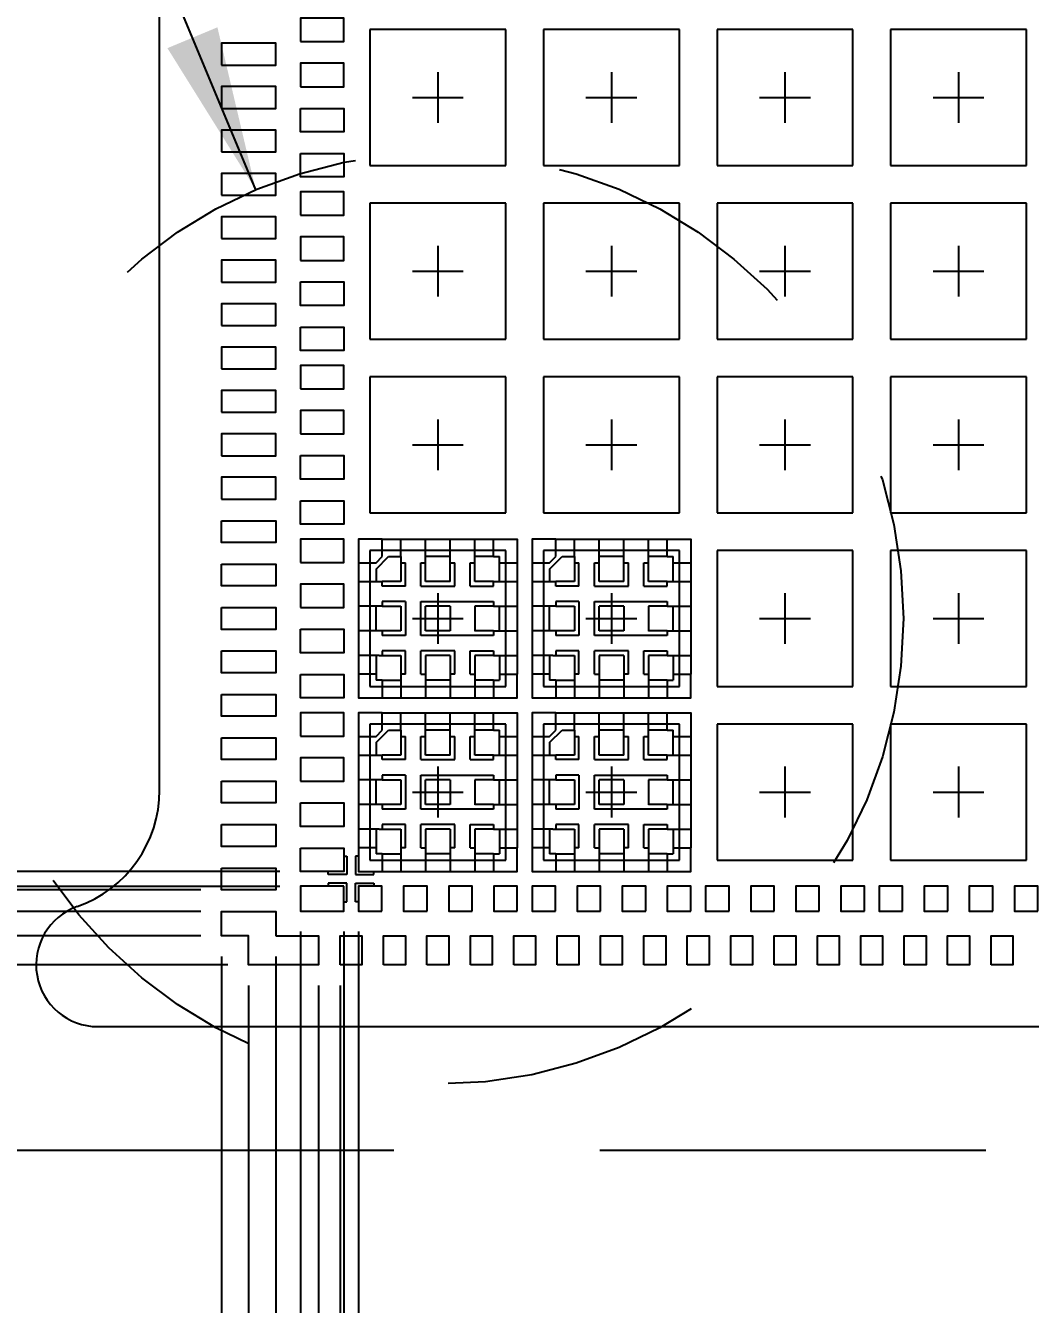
# Model space of a CAD drawing. Header units: millimetres. Extents: x 404.27 to 412.54, y 108.25 to 113.93.
# Drawn here: x 405.594 to 406.082, y 109.043 to 109.664 of the extents above; entities that cross this region are included whole.
import ezdxf

# ---------------------------------------------------------------- set-up
doc = ezdxf.new("R2010")
doc.units = ezdxf.units.MM
doc.header["$LTSCALE"] = 0.5
doc.header["$PDMODE"] = 98
for name, pattern in [('CENTER', [50.8, 31.75, -6.35, 6.35, -6.35]), ('HIDDEN', [0.375, 0.25, -0.125]), ('PHANTOM2', [31.75, 15.875, -3.175, 3.175, -3.175, 3.175, -3.175])]:
    doc.linetypes.add(name, pattern=pattern)
for name, color, linetype in [('1', 7, 'Continuous'), ('1D', 4, 'Continuous'), ('BTM', 7, 'HIDDEN'), ('Center', 2, 'CENTER'), ('DIMENSION', 3, 'Continuous'), ('PKG', 1, 'PHANTOM2')]:
    doc.layers.add(name, color=color, linetype=linetype)
doc.styles.add('SIMPLEX', font='simplex.shx')
doc.dimstyles.new('Standard2', dxfattribs={"dimtxt": 0.06, "dimasz": 0.08, "dimexe": 0.01, "dimexo": 0.01, "dimgap": 0.027, "dimtad": 1, "dimdec": 3, "dimlfac": 16.666667, "dimrnd": 5e-05, "dimzin": 1, "dimtxsty": 'SIMPLEX', "dimcen": 0.1905, "dimclrd": 256, "dimclre": 256, "dimclrt": 256, "dimazin": 3, "dimtp": 0.03, "dimtm": 0.05, "dimtfac": 0.8, "dimtdec": 3, "dimtmove": 0, "dimatfit": 3, "dimfxl": 0.05, "dimtzin": 4, "dimlwd": -1, "dimlwe": -1})
doc.dimstyles.new('Standard4', dxfattribs={"dimtxt": 0.08, "dimasz": 0.08, "dimexe": 0.015, "dimexo": 0.015, "dimgap": 0.027, "dimtad": 1, "dimdec": 3, "dimlfac": 0.5, "dimrnd": 0.0005, "dimzin": 1, "dimtxsty": 'SIMPLEX', "dimcen": 0.1905, "dimclrd": 256, "dimclre": 256, "dimclrt": 256, "dimazin": 3, "dimtp": 0.03, "dimtm": 0.05, "dimtfac": 0.8, "dimtdec": 3, "dimtmove": 0, "dimatfit": 3, "dimfxl": 0.05, "dimtzin": 4, "dimlwd": -1, "dimlwe": -1})

# ---------------------------------------------------------------- blocks, each defined once
blk = doc.blocks.new('*D18')
at = {"layer": '1D', "ltscale": 0.1, "transparency": 16777216}
blk.add_line((405.51064, 109.45065), (405.10676, 109.45065), dxfattribs=at)
at = {"layer": 'Defpoints', "color": 0, "ltscale": 0.1, "transparency": 16777216}
for p in [(407.43764, 111.01964), (405.10676, 109.45065), (405.52064, 109.45065)]:
    blk.add_point(p, dxfattribs=at)
at = {"layer": '1D', "ltscale": 0.1, "transparency": 16777216, "insert": (404.93691, 109.45065), "char_height": 0.06, "attachment_point": 5, "style": 'SIMPLEX'}
blk.add_mtext('\\A1;26.150', dxfattribs=at)
blk = doc.blocks.new('*D42')
at = {"layer": 'Defpoints', "color": 0, "ltscale": 0.1, "transparency": 16777216}
for p in [(407.43764, 111.01964), (405.70184, 109.20764), (405.10676, 108.95879)]:
    blk.add_point(p, dxfattribs=at)
at = {"layer": 'DIMENSION', "ltscale": 0.1, "transparency": 16777216}
for p, q in [((405.42676, 109.20764), (405.26676, 108.95879)), ((405.69184, 109.20764), (405.42676, 109.20764)), ((405.26676, 108.95879), (405.10676, 108.95879))]:
    blk.add_line(p, q, dxfattribs=at)
at = {"layer": 'DIMENSION', "ltscale": 0.1, "transparency": 16777216, "insert": (404.93119, 108.95879), "char_height": 0.06, "attachment_point": 5, "style": 'SIMPLEX'}
blk.add_mtext('\\A1;30.200', dxfattribs=at)
blk = doc.blocks.new('*D43')
at = {"layer": '1D', "ltscale": 0.1, "transparency": 16777216}
for p, q in [((405.42494, 109.11764), (405.26676, 108.88041)), ((405.57494, 109.11764), (405.42494, 109.11764)), ((405.26676, 108.88041), (405.10676, 108.88041))]:
    blk.add_line(p, q, dxfattribs=at)
at = {"layer": 'Defpoints', "color": 0, "ltscale": 0.1, "transparency": 16777216}
for p in [(407.43764, 111.01964), (405.58494, 109.11764), (405.10676, 108.88041)]:
    blk.add_point(p, dxfattribs=at)
at = {"layer": '1D', "ltscale": 0.1, "transparency": 16777216, "insert": (404.77119, 108.88041), "char_height": 0.06, "attachment_point": 5, "style": 'SIMPLEX'}
blk.add_mtext('\\A1;31.700%%P0.300', dxfattribs=at)
blk = doc.blocks.new('*D44')
at = {"layer": '1D', "ltscale": 0.1, "transparency": 16777216}
for p, q in [((405.42676, 109.03364), (405.26676, 108.80368)), ((406.36864, 109.03364), (405.42676, 109.03364)), ((405.26676, 108.80368), (405.10676, 108.80368))]:
    blk.add_line(p, q, dxfattribs=at)
at = {"layer": 'Defpoints', "color": 0, "ltscale": 0.1, "transparency": 16777216}
for p in [(407.43764, 111.01964), (406.37864, 109.03364), (405.10676, 108.80368)]:
    blk.add_point(p, dxfattribs=at)
at = {"layer": '1D', "ltscale": 0.1, "transparency": 16777216, "insert": (404.93691, 108.80368), "char_height": 0.06, "attachment_point": 5, "style": 'SIMPLEX'}
blk.add_mtext('\\A1;33.100', dxfattribs=at)
blk = doc.blocks.new('*D45')
at = {"layer": 'Defpoints', "color": 0, "ltscale": 0.1, "transparency": 16777216}
for p in [(407.43764, 111.01964), (405.68864, 109.22174), (405.46603, 108.55924)]:
    blk.add_point(p, dxfattribs=at)
at = {"layer": 'DIMENSION', "ltscale": 0.1, "transparency": 16777216}
for p, q in [((405.68864, 109.21174), (405.68864, 108.87924)), ((405.68864, 108.87924), (405.46603, 108.71924)), ((405.46603, 108.71924), (405.46603, 108.55924))]:
    blk.add_line(p, q, dxfattribs=at)
at = {"layer": 'DIMENSION', "ltscale": 0.1, "transparency": 16777216, "insert": (405.46603, 108.38938), "char_height": 0.06, "attachment_point": 5, "rotation": 90, "style": 'SIMPLEX'}
blk.add_mtext('\\A1;29.150', dxfattribs=at)
blk = doc.blocks.new('*D46')
at = {"layer": 'Defpoints', "color": 0, "ltscale": 0.1, "transparency": 16777216}
for p in [(407.43764, 111.01964), (405.72704, 109.23374), (405.72704, 108.55924)]:
    blk.add_point(p, dxfattribs=at)
at = {"layer": 'DIMENSION', "ltscale": 0.1, "transparency": 16777216}
blk.add_line((405.72704, 109.22374), (405.72704, 108.55924), dxfattribs=at)
at = {"layer": 'DIMENSION', "ltscale": 0.1, "transparency": 16777216, "insert": (405.72704, 108.38938), "char_height": 0.06, "attachment_point": 5, "rotation": 90, "style": 'SIMPLEX'}
blk.add_mtext('\\A1;28.510', dxfattribs=at)
blk = doc.blocks.new('*D47')
at = {"layer": 'Defpoints', "color": 0, "ltscale": 0.1, "transparency": 16777216}
for p in [(407.43764, 111.01964), (405.74635, 109.20764), (405.88237, 108.55924)]:
    blk.add_point(p, dxfattribs=at)
at = {"layer": 'DIMENSION', "ltscale": 0.1, "transparency": 16777216}
for p, q in [((405.74635, 109.19764), (405.74635, 108.87924)), ((405.74635, 108.87924), (405.88237, 108.71924)), ((405.88237, 108.71924), (405.88237, 108.55924))]:
    blk.add_line(p, q, dxfattribs=at)
at = {"layer": 'DIMENSION', "ltscale": 0.1, "transparency": 16777216, "insert": (405.88237, 108.38938), "char_height": 0.06, "attachment_point": 5, "rotation": 90, "style": 'SIMPLEX'}
blk.add_mtext('\\A1;28.188', dxfattribs=at)
blk = doc.blocks.new('*D48')
at = {"layer": 'Defpoints', "color": 0, "ltscale": 0.1, "transparency": 16777216}
for p in [(407.43764, 111.01964), (405.68864, 109.23355), (405.10676, 109.09398)]:
    blk.add_point(p, dxfattribs=at)
at = {"layer": 'DIMENSION', "ltscale": 0.1, "transparency": 16777216}
for p, q in [((405.42676, 109.23355), (405.26676, 109.09398)), ((405.67864, 109.23355), (405.42676, 109.23355)), ((405.26676, 109.09398), (405.10676, 109.09398))]:
    blk.add_line(p, q, dxfattribs=at)
at = {"layer": 'DIMENSION', "ltscale": 0.1, "transparency": 16777216, "insert": (404.93119, 109.09398), "char_height": 0.06, "attachment_point": 5, "style": 'SIMPLEX'}
blk.add_mtext('\\A1;29.768', dxfattribs=at)
blk = doc.blocks.new('*D49')
at = {"layer": 'Defpoints', "color": 0, "ltscale": 0.1, "transparency": 16777216}
for p in [(407.43764, 111.01964), (405.68864, 109.22174), (405.10676, 109.03003)]:
    blk.add_point(p, dxfattribs=at)
at = {"layer": 'DIMENSION', "ltscale": 0.1, "transparency": 16777216}
for p, q in [((405.42676, 109.22174), (405.26676, 109.03003)), ((405.67864, 109.22174), (405.42676, 109.22174)), ((405.26676, 109.03003), (405.10676, 109.03003))]:
    blk.add_line(p, q, dxfattribs=at)
at = {"layer": 'DIMENSION', "ltscale": 0.1, "transparency": 16777216, "insert": (404.93119, 109.03003), "char_height": 0.06, "attachment_point": 5, "style": 'SIMPLEX'}
blk.add_mtext('\\A1;29.965', dxfattribs=at)
blk = doc.blocks.new('*D50')
at = {"layer": 'Defpoints', "color": 0, "ltscale": 0.1, "transparency": 16777216}
for p in [(407.43764, 111.01964), (405.70184, 109.20764), (405.5645, 108.55924)]:
    blk.add_point(p, dxfattribs=at)
at = {"layer": 'DIMENSION', "ltscale": 0.1, "transparency": 16777216}
for p, q in [((405.70184, 109.19764), (405.70184, 108.87924)), ((405.70184, 108.87924), (405.5645, 108.71924)), ((405.5645, 108.71924), (405.5645, 108.55924))]:
    blk.add_line(p, q, dxfattribs=at)
at = {"layer": 'DIMENSION', "ltscale": 0.1, "transparency": 16777216, "insert": (405.5645, 108.38367), "char_height": 0.06, "attachment_point": 5, "rotation": 90, "style": 'SIMPLEX'}
blk.add_mtext('\\A1;28.930', dxfattribs=at)
blk = doc.blocks.new('*D51')
at = {"layer": 'Defpoints', "color": 0, "ltscale": 0.1, "transparency": 16777216}
for p in [(407.43764, 111.01964), (405.71504, 109.22174), (405.64911, 108.55924)]:
    blk.add_point(p, dxfattribs=at)
at = {"layer": 'DIMENSION', "ltscale": 0.1, "transparency": 16777216}
for p, q in [((405.71504, 109.21174), (405.71504, 108.87924)), ((405.71504, 108.87924), (405.64911, 108.71924)), ((405.64911, 108.71924), (405.64911, 108.55924))]:
    blk.add_line(p, q, dxfattribs=at)
at = {"layer": 'DIMENSION', "ltscale": 0.1, "transparency": 16777216, "insert": (405.64911, 108.38938), "char_height": 0.06, "attachment_point": 5, "rotation": 90, "style": 'SIMPLEX'}
blk.add_mtext('\\A1;28.710', dxfattribs=at)
blk = doc.blocks.new('*D52')
at = {"layer": 'Defpoints', "color": 0, "ltscale": 0.1, "transparency": 16777216}
for p in [(407.43764, 111.01964), (405.68864, 109.24405), (405.10676, 109.16425)]:
    blk.add_point(p, dxfattribs=at)
at = {"layer": 'DIMENSION', "ltscale": 0.1, "transparency": 16777216}
for p, q in [((405.42676, 109.24405), (405.26676, 109.16425)), ((405.67864, 109.24405), (405.42676, 109.24405)), ((405.26676, 109.16425), (405.10676, 109.16425))]:
    blk.add_line(p, q, dxfattribs=at)
at = {"layer": 'DIMENSION', "ltscale": 0.1, "transparency": 16777216, "insert": (404.93119, 109.16425), "char_height": 0.06, "attachment_point": 5, "style": 'SIMPLEX'}
blk.add_mtext('\\A1;29.593', dxfattribs=at)
blk = doc.blocks.new('*D53')
at = {"layer": 'Defpoints', "color": 0, "ltscale": 0.1, "transparency": 16777216}
for p in [(407.43764, 111.01964), (405.73585, 109.20764), (405.80343, 108.55924)]:
    blk.add_point(p, dxfattribs=at)
at = {"layer": 'DIMENSION', "ltscale": 0.1, "transparency": 16777216}
for p, q in [((405.73585, 109.19764), (405.73585, 108.87924)), ((405.73585, 108.87924), (405.80343, 108.71924)), ((405.80343, 108.71924), (405.80343, 108.55924))]:
    blk.add_line(p, q, dxfattribs=at)
at = {"layer": 'DIMENSION', "ltscale": 0.1, "transparency": 16777216, "insert": (405.80343, 108.38367), "char_height": 0.06, "attachment_point": 5, "rotation": 90, "style": 'SIMPLEX'}
blk.add_mtext('\\A1;28.363', dxfattribs=at)
blk = doc.blocks.new('*D54')
at = {"layer": 'Defpoints', "color": 0, "ltscale": 0.1, "transparency": 16777216}
for p in [(407.43764, 111.01964), (405.72704, 109.24574), (405.10676, 109.23938)]:
    blk.add_point(p, dxfattribs=at)
at = {"layer": 'DIMENSION', "ltscale": 0.1, "transparency": 16777216}
for p, q in [((405.42676, 109.24574), (405.26676, 109.23938)), ((405.71704, 109.24574), (405.42676, 109.24574)), ((405.26676, 109.23938), (405.10676, 109.23938))]:
    blk.add_line(p, q, dxfattribs=at)
at = {"layer": 'DIMENSION', "ltscale": 0.1, "transparency": 16777216, "insert": (404.93119, 109.23938), "char_height": 0.06, "attachment_point": 5, "style": 'SIMPLEX'}
blk.add_mtext('\\A1;29.565', dxfattribs=at)
blk = doc.blocks.new('*D75')
at = {"layer": 'Defpoints', "color": 0, "ltscale": 0.1, "transparency": 16777216}
for p in [(407.43764, 111.01964), (405.10676, 109.31453), (405.72704, 109.25294)]:
    blk.add_point(p, dxfattribs=at)
at = {"layer": 'DIMENSION', "ltscale": 0.1, "transparency": 16777216}
for p, q in [((405.26676, 109.31453), (405.10676, 109.31453)), ((405.42676, 109.25294), (405.26676, 109.31453)), ((405.71704, 109.25294), (405.42676, 109.25294))]:
    blk.add_line(p, q, dxfattribs=at)
at = {"layer": 'DIMENSION', "ltscale": 0.1, "transparency": 16777216, "insert": (404.93119, 109.31453), "char_height": 0.06, "attachment_point": 5, "style": 'SIMPLEX'}
blk.add_mtext('\\A1;29.445', dxfattribs=at)
blk = doc.blocks.new('*U155')
at = {"layer": 'Center', "ltscale": 0.01}
for p, q in [((0, 0.01235), (0, -0.01235)), ((-0.01235, 0), (0.01235, 0))]:
    blk.add_line(p, q, dxfattribs=at)
at = {"layer": 'PKG', "ltscale": 0.1}
blk.add_lwpolyline([(-0.033, -0.033), (0.033, -0.033), (0.033, 0.033), (-0.033, 0.033)], close=True, dxfattribs=at)
blk = doc.blocks.new('*U156')
at = {"color": 0, "linetype": 'ByBlock', "lineweight": -2, "transparency": 16777216}
for p in [(0, 0.3372), (0.0843, 0.3372), (0.1686, 0.3372), (0.2529, 0.3372), (0, 0.2529), (0.0843, 0.2529), (0.1686, 0.2529), (0.2529, 0.2529), (0, 0.1686), (0.0843, 0.1686), (0.1686, 0.1686), (0.2529, 0.1686), (0, 0.0843), (0.0843, 0.0843), (0.1686, 0.0843), (0.2529, 0.0843), (0, 0), (0.0843, 0), (0.1686, 0), (0.2529, 0)]:
    blk.add_blockref('*U155', p, dxfattribs=at)
blk = doc.blocks.new('*D207')
at = {"layer": 'Defpoints', "color": 0, "ltscale": 0.1, "transparency": 16777216}
for p in [(407.43764, 111.01964), (405.74804, 109.23374), (405.95737, 108.55924)]:
    blk.add_point(p, dxfattribs=at)
at = {"layer": 'DIMENSION', "ltscale": 0.1, "transparency": 16777216}
for p, q in [((405.74804, 109.22374), (405.74804, 108.87924)), ((405.74804, 108.87924), (405.95737, 108.71924)), ((405.95737, 108.71924), (405.95737, 108.55924))]:
    blk.add_line(p, q, dxfattribs=at)
at = {"layer": 'DIMENSION', "ltscale": 0.1, "transparency": 16777216, "insert": (405.95737, 108.38938), "char_height": 0.06, "attachment_point": 5, "rotation": 90, "style": 'SIMPLEX'}
blk.add_mtext('\\A1;28.160', dxfattribs=at)
blk = doc.blocks.new('*D208')
at = {"layer": 'Defpoints', "color": 0, "ltscale": 0.1, "transparency": 16777216}
for p in [(407.43764, 111.01964), (405.75524, 109.23374), (406.02237, 108.55924)]:
    blk.add_point(p, dxfattribs=at)
at = {"layer": 'DIMENSION', "ltscale": 0.1, "transparency": 16777216}
for p, q in [((405.75524, 109.22374), (405.75524, 108.87924)), ((405.75524, 108.87924), (406.02237, 108.71924)), ((406.02237, 108.71924), (406.02237, 108.55924))]:
    blk.add_line(p, q, dxfattribs=at)
at = {"layer": 'DIMENSION', "ltscale": 0.1, "transparency": 16777216, "insert": (406.02237, 108.38367), "char_height": 0.06, "attachment_point": 5, "rotation": 90, "style": 'SIMPLEX'}
blk.add_mtext('\\A1;28.040', dxfattribs=at)

msp = doc.modelspace()

# ---------------------------------------------------------------- linework, layer by layer
at = {"ltscale": 0.02}
for p, q in [((405.766789, 109.405792), (405.766789, 109.414342)), ((405.775789, 109.405792), (405.775789, 109.414342)), ((405.787789, 109.402792), (405.787789, 109.414342)), ((405.799789, 109.402792), (405.799789, 109.414342)), ((405.811789, 109.405792), (405.811789, 109.414342)), ((405.820789, 109.405792), (405.820789, 109.414342)), ((405.851089, 109.405792), (405.851089, 109.414342)), ((405.860089, 109.405792), (405.860089, 109.414342)), ((405.872089, 109.402792), (405.872089, 109.414342)), ((405.884089, 109.402792), (405.884089, 109.414342)), ((405.896089, 109.405792), (405.896089, 109.414342)), ((405.905089, 109.405792), (405.905089, 109.414342)), ((405.755239, 109.402792), (405.763789, 109.402792)), ((405.774289, 109.405792), (405.775789, 109.405792)), ((405.775789, 109.405792), (405.775789, 109.404292)), ((405.775789, 109.402792), (405.778039, 109.402792)), ((405.778039, 109.391542), (405.778039, 109.402792)), ((405.785539, 109.391542), (405.785539, 109.402792)), ((405.785539, 109.402792), (405.787789, 109.402792)), ((405.799789, 109.402792), (405.802039, 109.402792)), ((405.802039, 109.391542), (405.802039, 109.402792)), ((405.809539, 109.391542), (405.809539, 109.402792)), ((405.809539, 109.402792), (405.811789, 109.402792)), ((405.811789, 109.404292), (405.811789, 109.405792)), ((405.820789, 109.405792), (405.823789, 109.405792)), ((405.823789, 109.402792), (405.823789, 109.405792)), ((405.823789, 109.402792), (405.832339, 109.402792)), ((405.839539, 109.402792), (405.848089, 109.402792)), ((405.858589, 109.405792), (405.860089, 109.405792)), ((405.860089, 109.405792), (405.860089, 109.404292)), ((405.860089, 109.402792), (405.862339, 109.402792)), ((405.862339, 109.391542), (405.862339, 109.402792)), ((405.869839, 109.391542), (405.869839, 109.402792)), ((405.869839, 109.402792), (405.872089, 109.402792)), ((405.884089, 109.402792), (405.886339, 109.402792)), ((405.886339, 109.391542), (405.886339, 109.402792)), ((405.893839, 109.391542), (405.893839, 109.402792)), ((405.893839, 109.402792), (405.896089, 109.402792)), ((405.896089, 109.404292), (405.896089, 109.405792)), ((405.905089, 109.405792), (405.908089, 109.405792)), ((405.908089, 109.402792), (405.908089, 109.405792)), ((405.908089, 109.402792), (405.916639, 109.402792)), ((405.755239, 109.393792), (405.766789, 109.393792)), ((405.766789, 109.391542), (405.766789, 109.393792)), ((405.778039, 109.391542), (405.766789, 109.391542)), ((405.785539, 109.391542), (405.802039, 109.391542)), ((405.809539, 109.391542), (405.820789, 109.391542)), ((405.820789, 109.393792), (405.832339, 109.393792)), ((405.820789, 109.391542), (405.820789, 109.393792)), ((405.839539, 109.393792), (405.851089, 109.393792)), ((405.851089, 109.391542), (405.851089, 109.393792)), ((405.862339, 109.391542), (405.851089, 109.391542)), ((405.869839, 109.391542), (405.886339, 109.391542)), ((405.893839, 109.391542), (405.905089, 109.391542)), ((405.905089, 109.393792), (405.916639, 109.393792)), ((405.905089, 109.391542), (405.905089, 109.393792)), ((405.778039, 109.384042), (405.766789, 109.384042)), ((405.766789, 109.384042), (405.766789, 109.381792)), ((405.778039, 109.384042), (405.778039, 109.367542)), ((405.785539, 109.367542), (405.785539, 109.384042)), ((405.862339, 109.384042), (405.851089, 109.384042)), ((405.851089, 109.384042), (405.851089, 109.381792)), ((405.862339, 109.384042), (405.862339, 109.367542)), ((405.869839, 109.367542), (405.869839, 109.384042)), ((405.766789, 109.381792), (405.755239, 109.381786)), ((405.820789, 109.381786), (405.832339, 109.381786)), ((405.851089, 109.381792), (405.839539, 109.381786)), ((405.905089, 109.381786), (405.916639, 109.381786)), ((405.766789, 109.369792), (405.755239, 109.369786)), ((405.766789, 109.369792), (405.766789, 109.367542)), ((405.778039, 109.367542), (405.766789, 109.367542)), ((405.820789, 109.367542), (405.785539, 109.367542)), ((405.820789, 109.369792), (405.832339, 109.369792)), ((405.820789, 109.369792), (405.820789, 109.367542)), ((405.851089, 109.369792), (405.839539, 109.369786)), ((405.851089, 109.369792), (405.851089, 109.367542)), ((405.862339, 109.367542), (405.851089, 109.367542)), ((405.905089, 109.367542), (405.869839, 109.367542)), ((405.905089, 109.369792), (405.916639, 109.369792)), ((405.905089, 109.369792), (405.905089, 109.367542)), ((405.778039, 109.360042), (405.766789, 109.360042)), ((405.766789, 109.360042), (405.766789, 109.357792)), ((405.778039, 109.348792), (405.778039, 109.360042)), ((405.785539, 109.348792), (405.785539, 109.360042)), ((405.802039, 109.360042), (405.785539, 109.360042)), ((405.802039, 109.348792), (405.802039, 109.360042)), ((405.809539, 109.348792), (405.809539, 109.360042)), ((405.809539, 109.360042), (405.820789, 109.360042)), ((405.820789, 109.360042), (405.820789, 109.357792)), ((405.862339, 109.360042), (405.851089, 109.360042)), ((405.851089, 109.360042), (405.851089, 109.357792)), ((405.862339, 109.348792), (405.862339, 109.360042)), ((405.869839, 109.348792), (405.869839, 109.360042)), ((405.886339, 109.360042), (405.869839, 109.360042)), ((405.886339, 109.348792), (405.886339, 109.360042)), ((405.893839, 109.348792), (405.893839, 109.360042)), ((405.893839, 109.360042), (405.905089, 109.360042)), ((405.905089, 109.360042), (405.905089, 109.357792)), ((405.765289, 109.357792), (405.755239, 109.357792)), ((405.820789, 109.357792), (405.832339, 109.357792)), ((405.849589, 109.357792), (405.839539, 109.357792)), ((405.905089, 109.357792), (405.916639, 109.357792)), ((405.763789, 109.348792), (405.755239, 109.348792)), ((405.763789, 109.348792), (405.763789, 109.345792)), ((405.766789, 109.345792), (405.763789, 109.345792)), ((405.766789, 109.345792), (405.766789, 109.337242)), ((405.775789, 109.348792), (405.775789, 109.337242)), ((405.778039, 109.348792), (405.775789, 109.348792)), ((405.785539, 109.348792), (405.787789, 109.348792)), ((405.787789, 109.348792), (405.787789, 109.337242)), ((405.802039, 109.348792), (405.799789, 109.348792)), ((405.799789, 109.348792), (405.799789, 109.337242)), ((405.809539, 109.348792), (405.811789, 109.348792)), ((405.811789, 109.348792), (405.811789, 109.337242)), ((405.820789, 109.345792), (405.823789, 109.345792)), ((405.820789, 109.345792), (405.820789, 109.337242)), ((405.823789, 109.348792), (405.832339, 109.348792)), ((405.823789, 109.348792), (405.823789, 109.345792)), ((405.848089, 109.348792), (405.839539, 109.348792)), ((405.848089, 109.348792), (405.848089, 109.345792)), ((405.851089, 109.345792), (405.848089, 109.345792)), ((405.851089, 109.345792), (405.851089, 109.337242)), ((405.860089, 109.348792), (405.860089, 109.337242)), ((405.862339, 109.348792), (405.860089, 109.348792)), ((405.869839, 109.348792), (405.872089, 109.348792)), ((405.872089, 109.348792), (405.872089, 109.337242)), ((405.886339, 109.348792), (405.884089, 109.348792)), ((405.884089, 109.348792), (405.884089, 109.337242)), ((405.893839, 109.348792), (405.896089, 109.348792)), ((405.896089, 109.348792), (405.896089, 109.337242)), ((405.905089, 109.345792), (405.908089, 109.345792)), ((405.905089, 109.345792), (405.905089, 109.337242)), ((405.908089, 109.348792), (405.916639, 109.348792)), ((405.908089, 109.348792), (405.908089, 109.345792)), ((405.766789, 109.321492), (405.766789, 109.330042)), ((405.775789, 109.321492), (405.775789, 109.330042)), ((405.787789, 109.318492), (405.787789, 109.330042)), ((405.799789, 109.318492), (405.799789, 109.330042)), ((405.811789, 109.321492), (405.811789, 109.330042)), ((405.820789, 109.321492), (405.820789, 109.330042)), ((405.851089, 109.321492), (405.851089, 109.330042)), ((405.860089, 109.321492), (405.860089, 109.330042)), ((405.872089, 109.318492), (405.872089, 109.330042)), ((405.884089, 109.318492), (405.884089, 109.330042)), ((405.896089, 109.321492), (405.896089, 109.330042)), ((405.905089, 109.321492), (405.905089, 109.330042)), ((405.774289, 109.321492), (405.775789, 109.321492)), ((405.775789, 109.321492), (405.775789, 109.319992)), ((405.811789, 109.319992), (405.811789, 109.321492)), ((405.820789, 109.321492), (405.823789, 109.321492)), ((405.823789, 109.318492), (405.823789, 109.321492)), ((405.858589, 109.321492), (405.860089, 109.321492)), ((405.860089, 109.321492), (405.860089, 109.319992)), ((405.896089, 109.319992), (405.896089, 109.321492)), ((405.905089, 109.321492), (405.908089, 109.321492)), ((405.908089, 109.318492), (405.908089, 109.321492)), ((405.755239, 109.318492), (405.763789, 109.318492)), ((405.775789, 109.318492), (405.778039, 109.318492)), ((405.778039, 109.307242), (405.778039, 109.318492)), ((405.785539, 109.307242), (405.785539, 109.318492)), ((405.785539, 109.318492), (405.787789, 109.318492)), ((405.799789, 109.318492), (405.802039, 109.318492)), ((405.802039, 109.307242), (405.802039, 109.318492)), ((405.809539, 109.307242), (405.809539, 109.318492)), ((405.809539, 109.318492), (405.811789, 109.318492)), ((405.823789, 109.318492), (405.832339, 109.318492)), ((405.839539, 109.318492), (405.848089, 109.318492)), ((405.860089, 109.318492), (405.862339, 109.318492)), ((405.862339, 109.307242), (405.862339, 109.318492)), ((405.869839, 109.307242), (405.869839, 109.318492)), ((405.869839, 109.318492), (405.872089, 109.318492)), ((405.884089, 109.318492), (405.886339, 109.318492)), ((405.886339, 109.307242), (405.886339, 109.318492)), ((405.893839, 109.307242), (405.893839, 109.318492)), ((405.893839, 109.318492), (405.896089, 109.318492)), ((405.908089, 109.318492), (405.916639, 109.318492)), ((405.755239, 109.309492), (405.766789, 109.309492)), ((405.766789, 109.307242), (405.766789, 109.309492)), ((405.820789, 109.309492), (405.832339, 109.309492)), ((405.820789, 109.307242), (405.820789, 109.309492)), ((405.839539, 109.309492), (405.851089, 109.309492)), ((405.851089, 109.307242), (405.851089, 109.309492)), ((405.905089, 109.309492), (405.916639, 109.309492)), ((405.905089, 109.307242), (405.905089, 109.309492)), ((405.778039, 109.307242), (405.766789, 109.307242)), ((405.785539, 109.307242), (405.802039, 109.307242)), ((405.809539, 109.307242), (405.820789, 109.307242)), ((405.862339, 109.307242), (405.851089, 109.307242)), ((405.869839, 109.307242), (405.886339, 109.307242)), ((405.893839, 109.307242), (405.905089, 109.307242)), ((405.766789, 109.297492), (405.755239, 109.297486)), ((405.778039, 109.299742), (405.766789, 109.299742)), ((405.766789, 109.299742), (405.766789, 109.297492)), ((405.778039, 109.299742), (405.778039, 109.283242)), ((405.785539, 109.283242), (405.785539, 109.299742)), ((405.820789, 109.297486), (405.832339, 109.297486)), ((405.851089, 109.297492), (405.839539, 109.297486)), ((405.862339, 109.299742), (405.851089, 109.299742)), ((405.851089, 109.299742), (405.851089, 109.297492)), ((405.862339, 109.299742), (405.862339, 109.283242)), ((405.869839, 109.283242), (405.869839, 109.299742)), ((405.905089, 109.297486), (405.916639, 109.297486)), ((405.766789, 109.285492), (405.755239, 109.285486)), ((405.766789, 109.285492), (405.766789, 109.283242)), ((405.820789, 109.285492), (405.832339, 109.285492)), ((405.820789, 109.285492), (405.820789, 109.283242)), ((405.851089, 109.285492), (405.839539, 109.285486)), ((405.851089, 109.285492), (405.851089, 109.283242)), ((405.905089, 109.285492), (405.916639, 109.285492)), ((405.905089, 109.285492), (405.905089, 109.283242)), ((405.778039, 109.283242), (405.766789, 109.283242)), ((405.820789, 109.283242), (405.785539, 109.283242)), ((405.862339, 109.283242), (405.851089, 109.283242)), ((405.905089, 109.283242), (405.869839, 109.283242)), ((405.765289, 109.273492), (405.755239, 109.273492)), ((405.778039, 109.275742), (405.766789, 109.275742)), ((405.766789, 109.275742), (405.766789, 109.273492)), ((405.778039, 109.264492), (405.778039, 109.275742)), ((405.785539, 109.264492), (405.785539, 109.275742)), ((405.802039, 109.275742), (405.785539, 109.275742)), ((405.802039, 109.264492), (405.802039, 109.275742)), ((405.809539, 109.264492), (405.809539, 109.275742)), ((405.809539, 109.275742), (405.820789, 109.275742)), ((405.820789, 109.275742), (405.820789, 109.273492)), ((405.820789, 109.273492), (405.832339, 109.273492)), ((405.849589, 109.273492), (405.839539, 109.273492)), ((405.862339, 109.275742), (405.851089, 109.275742)), ((405.851089, 109.275742), (405.851089, 109.273492)), ((405.862339, 109.264492), (405.862339, 109.275742)), ((405.869839, 109.264492), (405.869839, 109.275742)), ((405.886339, 109.275742), (405.869839, 109.275742)), ((405.886339, 109.264492), (405.886339, 109.275742)), ((405.893839, 109.264492), (405.893839, 109.275742)), ((405.893839, 109.275742), (405.905089, 109.275742)), ((405.905089, 109.275742), (405.905089, 109.273492)), ((405.905089, 109.273492), (405.916639, 109.273492)), ((405.763789, 109.264492), (405.755239, 109.264492)), ((405.763789, 109.264492), (405.763789, 109.261492)), ((405.766789, 109.261492), (405.763789, 109.261492)), ((405.766789, 109.261492), (405.766789, 109.252942)), ((405.775789, 109.264492), (405.775789, 109.252942)), ((405.778039, 109.264492), (405.775789, 109.264492)), ((405.785539, 109.264492), (405.787789, 109.264492)), ((405.787789, 109.264492), (405.787789, 109.252942)), ((405.802039, 109.264492), (405.799789, 109.264492)), ((405.799789, 109.264492), (405.799789, 109.252942)), ((405.809539, 109.264492), (405.811789, 109.264492)), ((405.811789, 109.264492), (405.811789, 109.252942)), ((405.820789, 109.261492), (405.823789, 109.261492)), ((405.820789, 109.261492), (405.820789, 109.252942)), ((405.823789, 109.264492), (405.832339, 109.264492)), ((405.823789, 109.264492), (405.823789, 109.261492)), ((405.848089, 109.264492), (405.839539, 109.264492)), ((405.848089, 109.264492), (405.848089, 109.261492)), ((405.851089, 109.261492), (405.848089, 109.261492)), ((405.851089, 109.261492), (405.851089, 109.252942)), ((405.860089, 109.264492), (405.860089, 109.252942)), ((405.862339, 109.264492), (405.860089, 109.264492)), ((405.869839, 109.264492), (405.872089, 109.264492)), ((405.872089, 109.264492), (405.872089, 109.252942)), ((405.886339, 109.264492), (405.884089, 109.264492)), ((405.884089, 109.264492), (405.884089, 109.252942)), ((405.893839, 109.264492), (405.896089, 109.264492)), ((405.896089, 109.264492), (405.896089, 109.252942)), ((405.905089, 109.261492), (405.908089, 109.261492)), ((405.905089, 109.261492), (405.905089, 109.252942)), ((405.908089, 109.264492), (405.916639, 109.264492)), ((405.908089, 109.264492), (405.908089, 109.261492))]:
    msp.add_line(p, q, dxfattribs=at)
at = {"color": 0, "ltscale": 0.02}
for p, q in [((405.763789, 109.402792), (405.766789, 109.405792)), ((405.848089, 109.402792), (405.851089, 109.405792)), ((405.785539, 109.384042), (405.820789, 109.384042)), ((405.820789, 109.384042), (405.820789, 109.381786)), ((405.869839, 109.384042), (405.905089, 109.384042)), ((405.905089, 109.384042), (405.905089, 109.381786)), ((405.763789, 109.318492), (405.766789, 109.321492)), ((405.848089, 109.318492), (405.851089, 109.321492)), ((405.785539, 109.299742), (405.820789, 109.299742)), ((405.820789, 109.299742), (405.820789, 109.297486)), ((405.869839, 109.299742), (405.905089, 109.299742)), ((405.905089, 109.299742), (405.905089, 109.297486))]:
    msp.add_line(p, q, dxfattribs=at)
for points in [[(405.727039, 109.655842), (405.748039, 109.655842), (405.748039, 109.667242), (405.727039, 109.667242)], [(405.727039, 109.633942), (405.748039, 109.633942), (405.748039, 109.645342), (405.727039, 109.645342)], [(405.727039, 109.623442), (405.748039, 109.623442), (405.748039, 109.612042), (405.727039, 109.612042)], [(405.727039, 109.601542), (405.748039, 109.601542), (405.748039, 109.590142), (405.727039, 109.590142)], [(405.727039, 109.571542), (405.748039, 109.571542), (405.748039, 109.582942), (405.727039, 109.582942)], [(405.727039, 109.549642), (405.748039, 109.549642), (405.748039, 109.561042), (405.727039, 109.561042)], [(405.727039, 109.539142), (405.748039, 109.539142), (405.748039, 109.527742), (405.727039, 109.527742)], [(405.727039, 109.517242), (405.748039, 109.517242), (405.748039, 109.505842), (405.727039, 109.505842)], [(405.727039, 109.487242), (405.748039, 109.487242), (405.748039, 109.498642), (405.727039, 109.498642)], [(405.727039, 109.465342), (405.748039, 109.465342), (405.748039, 109.476742), (405.727039, 109.476742)], [(405.727039, 109.454842), (405.748039, 109.454842), (405.748039, 109.443442), (405.727039, 109.443442)], [(405.727039, 109.432942), (405.748039, 109.432942), (405.748039, 109.421542), (405.727039, 109.421542)], [(405.727039, 109.402942), (405.748039, 109.402942), (405.748039, 109.414342), (405.727039, 109.414342)], [(405.727039, 109.381042), (405.748039, 109.381042), (405.748039, 109.392442), (405.727039, 109.392442)], [(405.727039, 109.370542), (405.748039, 109.370542), (405.748039, 109.359142), (405.727039, 109.359142)], [(405.727039, 109.348642), (405.748039, 109.348642), (405.748039, 109.337242), (405.727039, 109.337242)], [(405.727039, 109.318642), (405.748039, 109.318642), (405.748039, 109.330042), (405.727039, 109.330042)], [(405.727039, 109.296742), (405.748039, 109.296742), (405.748039, 109.308142), (405.727039, 109.308142)], [(405.727039, 109.286242), (405.748039, 109.286242), (405.748039, 109.274842), (405.727039, 109.274842)], [(405.727039, 109.264342), (405.748039, 109.264342), (405.748039, 109.252942), (405.727039, 109.252942)], [(405.766639, 109.233742), (405.766639, 109.245742), (405.755239, 109.245742), (405.755239, 109.233742)], [(405.788539, 109.233742), (405.788539, 109.245742), (405.777139, 109.245742), (405.777139, 109.233742)], [(405.810439, 109.233742), (405.810439, 109.245742), (405.799039, 109.245742), (405.799039, 109.233742)], [(405.832339, 109.233742), (405.832339, 109.245742), (405.820939, 109.245742), (405.820939, 109.233742)], [(405.850939, 109.233742), (405.850939, 109.245742), (405.839539, 109.245742), (405.839539, 109.233742)], [(405.872839, 109.233742), (405.872839, 109.245742), (405.861439, 109.245742), (405.861439, 109.233742)], [(405.894739, 109.233742), (405.894739, 109.245742), (405.883339, 109.245742), (405.883339, 109.233742)], [(405.916639, 109.233742), (405.916639, 109.245742), (405.905239, 109.245742), (405.905239, 109.233742)], [(405.935239, 109.233742), (405.935239, 109.245742), (405.923839, 109.245742), (405.923839, 109.233742)], [(405.957139, 109.233742), (405.957139, 109.245742), (405.945739, 109.245742), (405.945739, 109.233742)], [(405.979039, 109.233742), (405.979039, 109.245742), (405.967639, 109.245742), (405.967639, 109.233742)], [(406.000939, 109.233742), (406.000939, 109.245742), (405.989539, 109.245742), (405.989539, 109.233742)], [(406.019539, 109.233742), (406.019539, 109.245742), (406.008139, 109.245742), (406.008139, 109.233742)], [(406.041439, 109.233742), (406.041439, 109.245742), (406.030039, 109.245742), (406.030039, 109.233742)], [(406.063339, 109.233742), (406.063339, 109.245742), (406.051939, 109.245742), (406.051939, 109.233742)], [(406.085239, 109.233742), (406.085239, 109.245742), (406.073839, 109.245742), (406.073839, 109.233742)]]:
    msp.add_lwpolyline(points, close=True)
at = {"color": 0, "ltscale": 0.1}
for points in [[(405.688639, 109.64448), (405.715039, 109.64448), (405.715039, 109.655055), (405.688639, 109.655055)], [(405.688639, 109.623405), (405.715039, 109.623405), (405.715039, 109.63398), (405.688639, 109.63398)], [(405.688639, 109.60233), (405.715039, 109.60233), (405.715039, 109.612905), (405.688639, 109.612905)], [(405.688639, 109.581255), (405.715039, 109.581255), (405.715039, 109.59183), (405.688639, 109.59183)], [(405.688639, 109.56018), (405.715039, 109.56018), (405.715039, 109.570755), (405.688639, 109.570755)], [(405.688639, 109.539105), (405.715039, 109.539105), (405.715039, 109.54968), (405.688639, 109.54968)], [(405.688639, 109.51803), (405.715039, 109.51803), (405.715039, 109.528605), (405.688639, 109.528605)], [(405.688639, 109.496955), (405.715039, 109.496955), (405.715039, 109.50753), (405.688639, 109.50753)], [(405.688639, 109.47588), (405.715039, 109.47588), (405.715039, 109.486455), (405.688639, 109.486455)], [(405.688639, 109.454805), (405.715039, 109.454805), (405.715039, 109.46538), (405.688639, 109.46538)], [(405.688639, 109.43373), (405.715039, 109.43373), (405.715039, 109.444305), (405.688639, 109.444305)], [(405.688639, 109.42323), (405.715039, 109.42323), (405.715039, 109.412655), (405.688639, 109.412655)], [(405.688639, 109.402155), (405.715039, 109.402155), (405.715039, 109.39158), (405.688639, 109.39158)], [(405.688639, 109.38108), (405.715039, 109.38108), (405.715039, 109.370505), (405.688639, 109.370505)], [(405.688639, 109.360005), (405.715039, 109.360005), (405.715039, 109.34943), (405.688639, 109.34943)], [(405.688639, 109.33893), (405.715039, 109.33893), (405.715039, 109.328355), (405.688639, 109.328355)], [(405.688639, 109.317855), (405.715039, 109.317855), (405.715039, 109.30728), (405.688639, 109.30728)], [(405.688639, 109.29678), (405.715039, 109.29678), (405.715039, 109.286205), (405.688639, 109.286205)], [(405.688639, 109.275705), (405.715039, 109.275705), (405.715039, 109.26513), (405.688639, 109.26513)], [(405.688639, 109.25463), (405.715039, 109.25463), (405.715039, 109.244055), (405.688639, 109.244055)], [(405.715039, 109.221742), (405.735851, 109.221742), (405.735851, 109.207642), (405.701839, 109.207642), (405.701839, 109.221742), (405.688639, 109.221742), (405.688639, 109.233555), (405.715039, 109.233555)], [(405.746351, 109.207642), (405.746351, 109.221742), (405.756926, 109.221742), (405.756926, 109.207642)], [(405.767426, 109.207642), (405.767426, 109.221742), (405.778001, 109.221742), (405.778001, 109.207642)], [(405.788501, 109.207642), (405.788501, 109.221742), (405.799076, 109.221742), (405.799076, 109.207642)], [(405.809576, 109.207642), (405.809576, 109.221742), (405.820151, 109.221742), (405.820151, 109.207642)], [(405.830651, 109.207642), (405.830651, 109.221742), (405.841226, 109.221742), (405.841226, 109.207642)], [(405.851726, 109.207642), (405.851726, 109.221742), (405.862301, 109.221742), (405.862301, 109.207642)], [(405.872801, 109.207642), (405.872801, 109.221742), (405.883376, 109.221742), (405.883376, 109.207642)], [(405.893876, 109.207642), (405.893876, 109.221742), (405.904451, 109.221742), (405.904451, 109.207642)], [(405.914951, 109.207642), (405.914951, 109.221742), (405.925526, 109.221742), (405.925526, 109.207642)], [(405.936026, 109.207642), (405.936026, 109.221742), (405.946601, 109.221742), (405.946601, 109.207642)], [(405.957101, 109.207642), (405.957101, 109.221742), (405.967676, 109.221742), (405.967676, 109.207642)], [(405.978176, 109.207642), (405.978176, 109.221742), (405.988751, 109.221742), (405.988751, 109.207642)], [(405.999251, 109.207642), (405.999251, 109.221742), (406.009826, 109.221742), (406.009826, 109.207642)], [(406.020326, 109.207642), (406.020326, 109.221742), (406.030901, 109.221742), (406.030901, 109.207642)], [(406.041401, 109.207642), (406.041401, 109.221742), (406.051976, 109.221742), (406.051976, 109.207642)], [(406.062476, 109.207642), (406.062476, 109.221742), (406.073051, 109.221742), (406.073051, 109.207642)]]:
    msp.add_lwpolyline(points, close=True, dxfattribs=at)
at = {"ltscale": 0.02}
for points in [[(405.766789, 109.414342), (405.755239, 109.414342), (405.755239, 109.402792)], [(405.774289, 109.414342), (405.787789, 109.414342)], [(405.799789, 109.414342), (405.811789, 109.414342)], [(405.820789, 109.414342), (405.832339, 109.414342), (405.832339, 109.402792)], [(405.851089, 109.414342), (405.839539, 109.414342), (405.839539, 109.402792)], [(405.858589, 109.414342), (405.872089, 109.414342)], [(405.884089, 109.414342), (405.896089, 109.414342)], [(405.905089, 109.414342), (405.916639, 109.414342), (405.916639, 109.402792)], [(405.755239, 109.393792), (405.755239, 109.381792)], [(405.832339, 109.393792), (405.832339, 109.381792)], [(405.839539, 109.393792), (405.839539, 109.381792)], [(405.916639, 109.393792), (405.916639, 109.381792)], [(405.755239, 109.369786), (405.755239, 109.357792)], [(405.832339, 109.369786), (405.832339, 109.357792)], [(405.839539, 109.369786), (405.839539, 109.357792)], [(405.916639, 109.369786), (405.916639, 109.357792)], [(405.755239, 109.348792), (405.755239, 109.337242), (405.766789, 109.337242)], [(405.820789, 109.337242), (405.832339, 109.337242), (405.832339, 109.348792)], [(405.839539, 109.348792), (405.839539, 109.337242), (405.851089, 109.337242)], [(405.905089, 109.337242), (405.916639, 109.337242), (405.916639, 109.348792)], [(405.775789, 109.337242), (405.787789, 109.337242)], [(405.799789, 109.337242), (405.811789, 109.337242)], [(405.860089, 109.337242), (405.872089, 109.337242)], [(405.884089, 109.337242), (405.896089, 109.337242)], [(405.766789, 109.330042), (405.755239, 109.330042), (405.755239, 109.318492)], [(405.774289, 109.330042), (405.787789, 109.330042)], [(405.799789, 109.330042), (405.811789, 109.330042)], [(405.820789, 109.330042), (405.832339, 109.330042), (405.832339, 109.318492)], [(405.851089, 109.330042), (405.839539, 109.330042), (405.839539, 109.318492)], [(405.858589, 109.330042), (405.872089, 109.330042)], [(405.884089, 109.330042), (405.896089, 109.330042)], [(405.905089, 109.330042), (405.916639, 109.330042), (405.916639, 109.318492)], [(405.755239, 109.309492), (405.755239, 109.297492)], [(405.832339, 109.309492), (405.832339, 109.297492)], [(405.839539, 109.309492), (405.839539, 109.297492)], [(405.916639, 109.309492), (405.916639, 109.297492)], [(405.755239, 109.285486), (405.755239, 109.273492)], [(405.832339, 109.285486), (405.832339, 109.273492)], [(405.839539, 109.285486), (405.839539, 109.273492)], [(405.916639, 109.285486), (405.916639, 109.273492)], [(405.755239, 109.264492), (405.755239, 109.252942), (405.766789, 109.252942)], [(405.820789, 109.252942), (405.832339, 109.252942), (405.832339, 109.264492)], [(405.839539, 109.264492), (405.839539, 109.252942), (405.851089, 109.252942)], [(405.905089, 109.252942), (405.916639, 109.252942), (405.916639, 109.264492)], [(405.775789, 109.252942), (405.787789, 109.252942)], [(405.799789, 109.252942), (405.811789, 109.252942)], [(405.860089, 109.252942), (405.872089, 109.252942)], [(405.884089, 109.252942), (405.896089, 109.252942)]]:
    msp.add_lwpolyline(points, dxfattribs=at)
at = {"ltscale": 0.5}
msp.add_lwpolyline([(405.748039, 109.245742), (405.727039, 109.245742), (405.727039, 109.233742), (405.748039, 109.233742)], close=True, dxfattribs=at)
at = {"color": 4, "linetype": 'HIDDEN'}
msp.add_circle((405.793789, 109.375792), 0.226101, dxfattribs=at)
at = {"layer": '1', "color": 4}
for centre, radius, start, end in [((405.598639, 109.292495), 0.06, 289.471221, 0), ((405.628639, 109.207642), 0.03, 109.471221, 270)]:
    msp.add_arc(centre, radius, start, end, dxfattribs=at)
at = {"layer": '1D', "linetype": 'CENTER'}
msp.add_line((405.658639, 109.292495), (405.658639, 110.028789), dxfattribs=at)
at = {"layer": '1D'}
msp.add_line((405.628639, 109.177642), (409.246639, 109.177642), dxfattribs=at)
at = {"layer": '1D', "color": 2, "linetype": 'HIDDEN', "ltscale": 1.5}
msp.add_line((405.584939, 109.117642), (409.432459, 109.117642), dxfattribs=at)
at = {"layer": 'BTM', "ltscale": 0.02}
for p, q in [((405.766789, 109.414342), (405.774289, 109.414342)), ((405.787789, 109.414342), (405.799789, 109.414342)), ((405.811789, 109.414342), (405.820789, 109.414342)), ((405.851089, 109.414342), (405.858589, 109.414342)), ((405.872089, 109.414342), (405.884089, 109.414342)), ((405.896089, 109.414342), (405.905089, 109.414342)), ((405.755239, 109.402792), (405.755239, 109.393792)), ((405.832339, 109.402792), (405.832339, 109.393792)), ((405.839539, 109.402792), (405.839539, 109.393792)), ((405.916639, 109.402792), (405.916639, 109.393792)), ((405.755239, 109.381786), (405.755239, 109.369786)), ((405.832339, 109.381786), (405.832339, 109.369786)), ((405.839539, 109.381786), (405.839539, 109.369786)), ((405.916639, 109.381786), (405.916639, 109.369786)), ((405.755239, 109.357792), (405.755239, 109.348792)), ((405.832339, 109.357792), (405.832339, 109.348792)), ((405.839539, 109.357792), (405.839539, 109.348792)), ((405.916639, 109.357792), (405.916639, 109.348792)), ((405.766789, 109.337242), (405.775789, 109.337242)), ((405.787789, 109.337242), (405.799789, 109.337242)), ((405.811789, 109.337242), (405.820789, 109.337242)), ((405.851089, 109.337242), (405.860089, 109.337242)), ((405.872089, 109.337242), (405.884089, 109.337242)), ((405.896089, 109.337242), (405.905089, 109.337242)), ((405.766789, 109.330042), (405.774289, 109.330042)), ((405.787789, 109.330042), (405.799789, 109.330042)), ((405.811789, 109.330042), (405.820789, 109.330042)), ((405.851089, 109.330042), (405.858589, 109.330042)), ((405.872089, 109.330042), (405.884089, 109.330042)), ((405.896089, 109.330042), (405.905089, 109.330042)), ((405.755239, 109.318492), (405.755239, 109.309492)), ((405.832339, 109.318492), (405.832339, 109.309492)), ((405.839539, 109.318492), (405.839539, 109.309492)), ((405.916639, 109.318492), (405.916639, 109.309492)), ((405.755239, 109.297486), (405.755239, 109.285486)), ((405.832339, 109.297486), (405.832339, 109.285486)), ((405.839539, 109.297486), (405.839539, 109.285486)), ((405.916639, 109.297486), (405.916639, 109.285486)), ((405.755239, 109.273492), (405.755239, 109.264492)), ((405.832339, 109.273492), (405.832339, 109.264492)), ((405.839539, 109.273492), (405.839539, 109.264492)), ((405.916639, 109.273492), (405.916639, 109.264492)), ((405.766789, 109.252942), (405.775789, 109.252942)), ((405.787789, 109.252942), (405.799789, 109.252942)), ((405.811789, 109.252942), (405.820789, 109.252942)), ((405.851089, 109.252942), (405.860089, 109.252942)), ((405.872089, 109.252942), (405.884089, 109.252942)), ((405.896089, 109.252942), (405.905089, 109.252942))]:
    msp.add_line(p, q, dxfattribs=at)
at = {"layer": 'BTM', "linetype": 'HIDDEN', "ltscale": 0.02}
for p, q in [((405.763789, 109.399792), (405.769789, 109.405792)), ((405.769789, 109.405792), (405.774289, 109.405792)), ((405.775789, 109.404292), (405.775789, 109.393792)), ((405.799789, 109.405792), (405.787789, 109.405792)), ((405.787789, 109.393792), (405.787789, 109.402792)), ((405.799789, 109.393792), (405.799789, 109.402792)), ((405.820789, 109.405792), (405.811789, 109.405792)), ((405.811789, 109.393792), (405.811789, 109.404292)), ((405.823789, 109.393792), (405.823789, 109.402792)), ((405.848089, 109.399792), (405.854089, 109.405792)), ((405.854089, 109.405792), (405.858589, 109.405792)), ((405.860089, 109.404292), (405.860089, 109.393792)), ((405.884089, 109.405792), (405.872089, 109.405792)), ((405.872089, 109.393792), (405.872089, 109.402792)), ((405.884089, 109.393792), (405.884089, 109.402792)), ((405.905089, 109.405792), (405.896089, 109.405792)), ((405.896089, 109.393792), (405.896089, 109.404292)), ((405.908089, 109.393792), (405.908089, 109.402792)), ((405.763789, 109.399792), (405.763789, 109.393792)), ((405.848089, 109.399792), (405.848089, 109.393792)), ((405.775789, 109.393792), (405.766789, 109.393792)), ((405.799789, 109.393792), (405.787789, 109.393792)), ((405.820789, 109.393792), (405.811789, 109.393792)), ((405.860089, 109.393792), (405.851089, 109.393792)), ((405.884089, 109.393792), (405.872089, 109.393792)), ((405.905089, 109.393792), (405.896089, 109.393792)), ((405.763789, 109.369792), (405.763789, 109.381792)), ((405.766789, 109.381792), (405.775789, 109.381792)), ((405.775789, 109.381792), (405.775789, 109.369792)), ((405.787789, 109.369792), (405.787789, 109.381792)), ((405.799789, 109.381792), (405.787789, 109.381792)), ((405.799789, 109.381792), (405.799789, 109.369792)), ((405.811789, 109.381786), (405.811789, 109.369618)), ((405.820789, 109.381786), (405.811789, 109.381786)), ((405.823789, 109.369792), (405.823789, 109.381792)), ((405.848089, 109.369792), (405.848089, 109.381792)), ((405.851089, 109.381792), (405.860089, 109.381792)), ((405.860089, 109.381792), (405.860089, 109.369792)), ((405.872089, 109.369792), (405.872089, 109.381792)), ((405.884089, 109.381792), (405.872089, 109.381792)), ((405.884089, 109.381792), (405.884089, 109.369792)), ((405.896089, 109.381786), (405.896089, 109.369618)), ((405.905089, 109.381786), (405.896089, 109.381786)), ((405.908089, 109.369792), (405.908089, 109.381792)), ((405.775789, 109.369792), (405.766789, 109.369792)), ((405.799789, 109.369792), (405.787789, 109.369792)), ((405.820789, 109.369792), (405.811789, 109.369792)), ((405.860089, 109.369792), (405.851089, 109.369792)), ((405.884089, 109.369792), (405.872089, 109.369792)), ((405.905089, 109.369792), (405.896089, 109.369792)), ((405.763789, 109.357792), (405.763789, 109.348792)), ((405.765289, 109.357792), (405.775789, 109.357792)), ((405.775789, 109.357792), (405.775789, 109.348792)), ((405.799789, 109.357792), (405.787789, 109.357792)), ((405.787789, 109.357792), (405.787789, 109.348792)), ((405.799789, 109.357792), (405.799789, 109.348792)), ((405.820789, 109.357792), (405.811789, 109.357792)), ((405.811789, 109.357792), (405.811789, 109.348792)), ((405.823789, 109.357792), (405.823789, 109.348792)), ((405.848089, 109.357792), (405.848089, 109.348792)), ((405.849589, 109.357792), (405.860089, 109.357792)), ((405.860089, 109.357792), (405.860089, 109.348792)), ((405.884089, 109.357792), (405.872089, 109.357792)), ((405.872089, 109.357792), (405.872089, 109.348792)), ((405.884089, 109.357792), (405.884089, 109.348792)), ((405.905089, 109.357792), (405.896089, 109.357792)), ((405.896089, 109.357792), (405.896089, 109.348792)), ((405.908089, 109.357792), (405.908089, 109.348792)), ((405.766789, 109.345792), (405.775789, 109.345792)), ((405.799789, 109.345792), (405.787789, 109.345792)), ((405.820789, 109.345792), (405.811789, 109.345792)), ((405.851089, 109.345792), (405.860089, 109.345792)), ((405.884089, 109.345792), (405.872089, 109.345792)), ((405.905089, 109.345792), (405.896089, 109.345792)), ((405.763789, 109.315492), (405.769789, 109.321492)), ((405.769789, 109.321492), (405.774289, 109.321492)), ((405.799789, 109.321492), (405.787789, 109.321492)), ((405.820789, 109.321492), (405.811789, 109.321492)), ((405.848089, 109.315492), (405.854089, 109.321492)), ((405.854089, 109.321492), (405.858589, 109.321492)), ((405.884089, 109.321492), (405.872089, 109.321492)), ((405.905089, 109.321492), (405.896089, 109.321492)), ((405.763789, 109.315492), (405.763789, 109.309492)), ((405.775789, 109.319992), (405.775789, 109.309492)), ((405.787789, 109.309492), (405.787789, 109.318492)), ((405.799789, 109.309492), (405.799789, 109.318492)), ((405.811789, 109.309492), (405.811789, 109.319992)), ((405.823789, 109.309492), (405.823789, 109.318492)), ((405.848089, 109.315492), (405.848089, 109.309492)), ((405.860089, 109.319992), (405.860089, 109.309492)), ((405.872089, 109.309492), (405.872089, 109.318492)), ((405.884089, 109.309492), (405.884089, 109.318492)), ((405.896089, 109.309492), (405.896089, 109.319992)), ((405.908089, 109.309492), (405.908089, 109.318492)), ((405.775789, 109.309492), (405.766789, 109.309492)), ((405.799789, 109.309492), (405.787789, 109.309492)), ((405.820789, 109.309492), (405.811789, 109.309492)), ((405.860089, 109.309492), (405.851089, 109.309492)), ((405.884089, 109.309492), (405.872089, 109.309492)), ((405.905089, 109.309492), (405.896089, 109.309492)), ((405.763789, 109.285492), (405.763789, 109.297492)), ((405.766789, 109.297492), (405.775789, 109.297492)), ((405.775789, 109.297492), (405.775789, 109.285492)), ((405.787789, 109.285492), (405.787789, 109.297492)), ((405.799789, 109.297492), (405.787789, 109.297492)), ((405.799789, 109.297492), (405.799789, 109.285492)), ((405.811789, 109.297486), (405.811789, 109.285318)), ((405.820789, 109.297486), (405.811789, 109.297486)), ((405.823789, 109.285492), (405.823789, 109.297492)), ((405.848089, 109.285492), (405.848089, 109.297492)), ((405.851089, 109.297492), (405.860089, 109.297492)), ((405.860089, 109.297492), (405.860089, 109.285492)), ((405.872089, 109.285492), (405.872089, 109.297492)), ((405.884089, 109.297492), (405.872089, 109.297492)), ((405.884089, 109.297492), (405.884089, 109.285492)), ((405.896089, 109.297486), (405.896089, 109.285318)), ((405.905089, 109.297486), (405.896089, 109.297486)), ((405.908089, 109.285492), (405.908089, 109.297492)), ((405.775789, 109.285492), (405.766789, 109.285492)), ((405.799789, 109.285492), (405.787789, 109.285492)), ((405.820789, 109.285492), (405.811789, 109.285492)), ((405.860089, 109.285492), (405.851089, 109.285492)), ((405.884089, 109.285492), (405.872089, 109.285492)), ((405.905089, 109.285492), (405.896089, 109.285492)), ((405.763789, 109.273492), (405.763789, 109.264492)), ((405.765289, 109.273492), (405.775789, 109.273492)), ((405.775789, 109.273492), (405.775789, 109.264492)), ((405.799789, 109.273492), (405.787789, 109.273492)), ((405.787789, 109.273492), (405.787789, 109.264492)), ((405.799789, 109.273492), (405.799789, 109.264492)), ((405.820789, 109.273492), (405.811789, 109.273492)), ((405.811789, 109.273492), (405.811789, 109.264492)), ((405.823789, 109.273492), (405.823789, 109.264492)), ((405.848089, 109.273492), (405.848089, 109.264492)), ((405.849589, 109.273492), (405.860089, 109.273492)), ((405.860089, 109.273492), (405.860089, 109.264492)), ((405.884089, 109.273492), (405.872089, 109.273492)), ((405.872089, 109.273492), (405.872089, 109.264492)), ((405.884089, 109.273492), (405.884089, 109.264492)), ((405.905089, 109.273492), (405.896089, 109.273492)), ((405.896089, 109.273492), (405.896089, 109.264492)), ((405.908089, 109.273492), (405.908089, 109.264492)), ((405.766789, 109.261492), (405.775789, 109.261492)), ((405.799789, 109.261492), (405.787789, 109.261492)), ((405.820789, 109.261492), (405.811789, 109.261492)), ((405.851089, 109.261492), (405.860089, 109.261492)), ((405.884089, 109.261492), (405.872089, 109.261492)), ((405.905089, 109.261492), (405.896089, 109.261492))]:
    msp.add_line(p, q, dxfattribs=at)
for points in [[(405.748039, 109.260442), (405.749539, 109.260442), (405.749539, 109.251442), (405.740539, 109.251442), (405.740539, 109.252942)], [(405.755239, 109.260442), (405.753739, 109.260442), (405.753739, 109.251442), (405.762739, 109.251442), (405.762739, 109.252942)], [(405.748039, 109.238242), (405.749539, 109.238242), (405.749539, 109.247242), (405.740539, 109.247242), (405.740539, 109.245742)], [(405.755239, 109.238242), (405.753739, 109.238242), (405.753739, 109.247242), (405.762739, 109.247242), (405.762739, 109.245742)]]:
    msp.add_lwpolyline(points, dxfattribs=at)

# ---------------------------------------------------------------- block references
at = {"color": 0}
msp.add_blockref('*U156', (405.793789, 109.291492), dxfattribs=at)

# ---------------------------------------------------------------- dimensions: what is measured, and where the dimension line sits
at = {"layer": '1D', "color": 4, "ltscale": 0.1}
dim = msp.add_ordinate_dim(feature_location=(405.584939, 109.117642), offset=(-0.478177, -0.237229), dtype=0, origin=(407.437639, 111.019642), text='<>%%P0.300', dimstyle='Standard2', override={"dimarcsym": 1}, dxfattribs=at)
dim.commit()
dim.dimension.update_dxf_attribs({"geometry": '*D43', "text_midpoint": (404.771191, 108.880413)})
for feature_location, offset, picture, middle in [((405.520639, 109.450655), (-0.413876, 0), '*D18', (404.936906, 109.450655)), ((406.378639, 109.033642), (-1.271876, -0.229963), '*D44', (404.936906, 108.803679))]:
    dim = msp.add_ordinate_dim(feature_location=feature_location, offset=offset, dtype=0, origin=(407.437639, 111.019642), dimstyle='Standard2', override={"dimarcsym": 1}, dxfattribs=at)
    dim.commit()
    dim.dimension.update_dxf_attribs({"geometry": picture, "text_midpoint": middle})
at = {"layer": 'DIMENSION', "color": 0, "ltscale": 0.1}
for feature_location, offset, dtype, picture, middle in [((405.701839, 109.207642), (-0.595076, -0.248849), 0, '*D42', (404.931191, 108.958793)), ((405.688639, 109.233555), (-0.581876, -0.139575), 0, '*D48', (404.931191, 109.09398)), ((405.688639, 109.221742), (-0.581876, -0.191708), 0, '*D49', (404.931191, 109.030035)), ((405.688639, 109.244055), (-0.581876, -0.0798), 0, '*D52', (404.931191, 109.164255)), ((405.727039, 109.245742), (-0.620276, -0.006358), 0, '*D54', (404.931191, 109.239384)), ((405.727039, 109.252942), (-0.620276, 0.061583), 0, '*D75', (404.931191, 109.314526)), ((405.688639, 109.221742), (-0.222607, -0.662502), 1, '*D45', (405.466032, 108.389383)), ((405.701839, 109.207642), (-0.137336, -0.648402), 1, '*D50', (405.564503, 108.383669)), ((405.715039, 109.221742), (-0.065932, -0.662502), 1, '*D51', (405.649106, 108.389383)), ((405.727039, 109.233742), (0, -0.674502), 1, '*D46', (405.727039, 108.389383)), ((405.735851, 109.207642), (0.067579, -0.648402), 1, '*D53', (405.80343, 108.383669)), ((405.746351, 109.207642), (0.136022, -0.648402), 1, '*D47', (405.882373, 108.389383)), ((405.748039, 109.233742), (0.209334, -0.674502), 1, '*D207', (405.957373, 108.389383)), ((405.755239, 109.233742), (0.267134, -0.674502), 1, '*D208', (406.022373, 108.383669))]:
    dim = msp.add_ordinate_dim(feature_location=feature_location, offset=offset, dtype=dtype, origin=(407.437639, 111.019642), dimstyle='Standard2', dxfattribs=at)
    dim.commit()
    dim.dimension.update_dxf_attribs({"geometry": picture, "text_midpoint": middle})

# ---------------------------------------------------------------- leaders
at = {"color": 4, "ltscale": 0.1}
msp.add_leader([(405.705355, 109.583882), (405.514487, 110.041608), (404.966225, 110.041608)], dimstyle='Standard4', override={"dimgap": 0.027, "dimtad": 0, "dimclrd": 0, "dimarcsym": 1}, dxfattribs=at)

doc.saveas('drawing.dxf')
